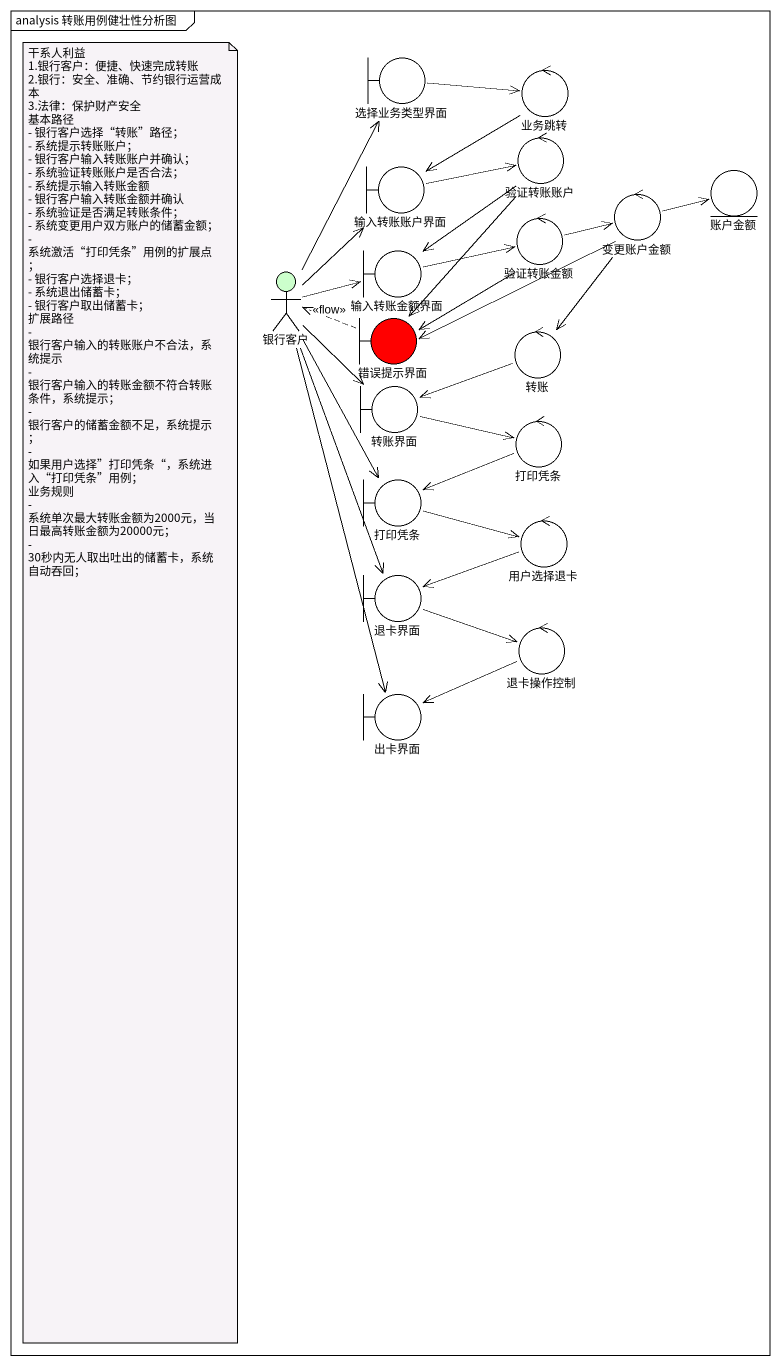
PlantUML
@startuml
mainframe analysis 转账用例健壮性分析图
boundary 选择业务类型界面
control 业务跳转
control 验证转账账户
boundary 输入转账账户界面
control 变更账户金额
entity 账户金额
control 验证转账金额
actor 银行客户 #CCFFCC
boundary 输入转账金额界面
boundary 错误提示界面 #FF0000
control 转账
boundary 转账界面
control 打印凭条
boundary "打印凭条" as 打印凭条_2
control 用户选择退卡
boundary 退卡界面
control 退卡操作控制
boundary 出卡界面
选择业务类型界面 -right-> 业务跳转
业务跳转 --> 输入转账账户界面
验证转账账户 --> 输入转账金额界面
验证转账账户 --> 错误提示界面
输入转账账户界面 -right-> 验证转账账户
变更账户金额 -right-> 账户金额
变更账户金额 -left-> 错误提示界面
变更账户金额 --> 转账
验证转账金额 -right-> 变更账户金额
验证转账金额 --> 错误提示界面
银行客户 -up-> 选择业务类型界面
银行客户 -up-> 输入转账账户界面
银行客户 -right-> 输入转账金额界面
银行客户 --> 转账界面
银行客户 --> 打印凭条_2
银行客户 --> 退卡界面
银行客户 --> 出卡界面
输入转账金额界面 -right-> 验证转账金额
错误提示界面 .left.> 银行客户 : <<flow>>
转账 -left-> 转账界面
转账界面 -right-> 打印凭条
打印凭条 -left-> 打印凭条_2
打印凭条_2 -right-> 用户选择退卡
用户选择退卡 -left-> 退卡界面
退卡界面 -right-> 退卡操作控制
退卡操作控制 -left-> 出卡界面
note as N1
  干系人利益
  1.银行客户：便捷、快速完成转账
  2.银行：安全、准确、节约银行运营成本
  3.法律：保护财产安全
  基本路径
  - 银行客户选择“转账”路径；
  - 系统提示转账账户；
  - 银行客户输入转账账户并确认；
  - 系统验证转账账户是否合法；
  - 系统提示输入转账金额
  - 银行客户输入转账金额并确认
  - 系统验证是否满足转账条件；
  - 系统变更用户双方账户的储蓄金额；
  - 系统激活“打印凭条”用例的扩展点；
  - 银行客户选择退卡；
  - 系统退出储蓄卡；
  - 银行客户取出储蓄卡；
  扩展路径
  - 银行客户输入的转账账户不合法，系统提示
  - 银行客户输入的转账金额不符合转账条件，系统提示；
  - 银行客户的储蓄金额不足，系统提示；
  - 如果用户选择”打印凭条“，系统进入“打印凭条”用例；
  业务规则
  - 系统单次最大转账金额为2000元，当日最高转账金额为20000元；
  - 30秒内无人取出吐出的储蓄卡，系统自动吞回；
end note
@enduml
